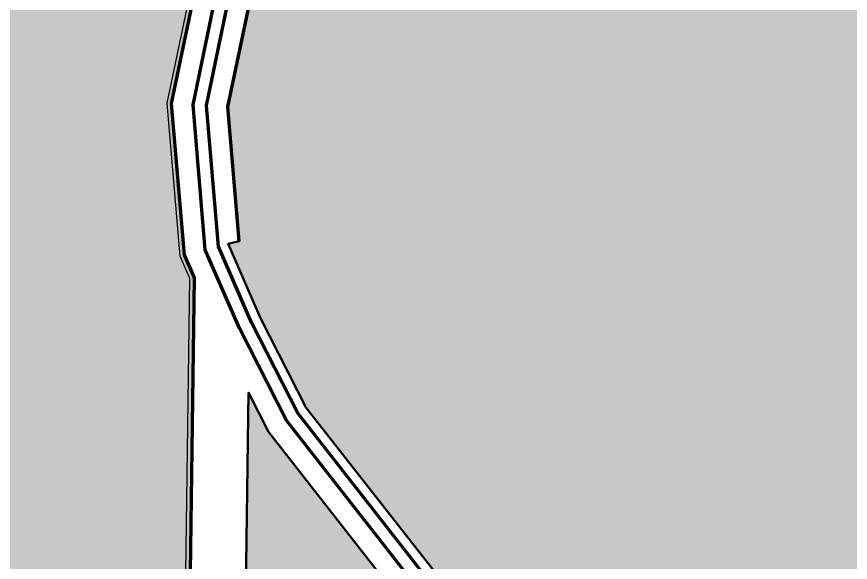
# Model space of a CAD drawing. Header units: metres. Extents: x 222800 to 230200, y 1548340 to 1564214.
# Drawn here: x 226337.7 to 226711.5, y 1559285.8 to 1559530.4 of the extents above; entities that cross this region are included whole.
import ezdxf

# ---------------------------------------------------------------- set-up
doc = ezdxf.new("R2010")
doc.units = ezdxf.units.M
doc.header["$PDMODE"] = 1
doc.header["$PDSIZE"] = -15
for name, color, linetype in [('G_B.T. ROAD', 1, 'Continuous'), ('plot hatching', 7, 'Continuous'), ('road', 10, 'Continuous')]:
    doc.layers.add(name, color=color, linetype=linetype)
doc.layers.add('STREAM', color=141, linetype='Continuous', lineweight=0)

msp = doc.modelspace()

# ---------------------------------------------------------------- hatches: boundary and pattern name
at = {"layer": 'plot hatching', "true_color": 0xffffdb}
h = msp.add_hatch(color=7, dxfattribs=at)
h.dxf.hatch_style = 1
h.paths.add_polyline_path([(226407.16685, 1559491.53752), (226418.94635, 1559547.96487), (226425.42772, 1559559.52984), (226459.17472, 1559628.05282), (226462.2877, 1559659.8541), (226495.60708, 1559698.4589), (226500.91458, 1559760.63715), (226514.93888, 1559841.78261), (226513.12883, 1559856.25368), (226419.94389, 1559896.81446), (226411.30804, 1559908.14179), (226407.54968, 1559998.68684), (226374.85044, 1560166.82898), (226364.38186, 1560209.25635), (226350.32043, 1560264.53824), (226343.02159, 1560301.547), (226302.32882, 1560262.39167), (226235.03461, 1560202.14717), (226201.51045, 1560158.81693), (226179.98861, 1560132.63659), (226160.6172, 1560105.70598), (226147.13129, 1560077.07052), (226127.1788, 1560028.33537), (226085.47401, 1559992.03988), (226023.72673, 1559974.55831), (225991.88442, 1559959.16265), (225932.31214, 1559951.28416), (225916.51813, 1559937.02963), (225899.63605, 1559897.92412), (225889.90249, 1559860.73743), (225894.82844, 1559838.02151), (225899.14589, 1559817.48773), (225917.84027, 1559782.88385), (225938.85657, 1559719.2939), (225935.34723, 1559646.89915), (225917.17578, 1559587.6901), (225879.83456, 1559538.95562), (225851.1281, 1559510.63932), (225810.0911, 1559488.15253), (225764.11338, 1559463.97241), (225709.28853, 1559439.43438), (225676.07305, 1559417.25096), (225653.31942, 1559409.92158), (225652.57227, 1559404.83859), (225644.40618, 1559342.41464), (225632.58743, 1559252.06876), (225606.52283, 1559201.25787), (225575.87754, 1559141.51728), (225555.82431, 1559102.42506), (225572.65792, 1559101.74547), (225602.59807, 1559089.331), (225619.21669, 1559072.51051), (225630.86262, 1559069.60126), (225643.88824, 1559056.01979), (225652.94953, 1559037.91118), (225661.76132, 1559024.8951), (225680.54055, 1559010.12061), (225729.17889, 1558974.29949), (225732.36682, 1558972.44686), (225735.51938, 1558969.82853), (225768.81091, 1558949.87003), (225792.60392, 1558941.87552), (225849.94726, 1558939.97805), (225916.90495, 1558953.65313), (225983.11086, 1558969.26786), (226034.90824, 1558979.15585), (226097.51378, 1559001.39245), (226116.99779, 1559004.94407), (226163.77509, 1559007.84956), (226212.60012, 1559016.55958), (226212.60012, 1559221.67596), (226415.39478, 1559269.29715), (226417.3489, 1559413.40599), (226412.90414, 1559423.61577)])
at = {"layer": 'STREAM', "true_color": 0xffffdb}
h = msp.add_hatch(color=7, dxfattribs=at)
h.dxf.hatch_style = 1
h.paths.add_polyline_path([(226784.59561, 1559504.96968), (226787.80314, 1559561.93857), (226778.37397, 1559612.53934), (226764.3701, 1559641.44173), (226691.0115, 1559676.78896), (226648.75411, 1559713.60947), (226621.77895, 1559709.76663), (226591.8318, 1559735.57224), (226590.72118, 1559764.04187), (226602.11446, 1559798.85381), (226616.22364, 1559841.96416), (226635.39723, 1559877.96341), (226626.34663, 1559908.32537), (226611.71857, 1559957.39798), (226638.09725, 1560020.45704), (226689.31479, 1560064.99687), (226715.91682, 1560120.58716), (226740.9933, 1560155.27749), (226735.0762, 1560179.34528), (226726.88315, 1560226.32616), (226751.04838, 1560261.17395), (226759.68482, 1560277.6141), (226770.17178, 1560274.53158), (226790.73465, 1560274.53158), (226798.13735, 1560281.31318), (226798.13735, 1560293.8488), (226782.07787, 1560319.59893), (226792.34343, 1560338.76307), (226787.00085, 1560353.38262), (226784.64481, 1560399.79258), (226744.63125, 1560400.22343), (226707.20484, 1560410.98414), (226643.71434, 1560422.709), (226586.43489, 1560439.26158), (226554.68974, 1560474.43592), (226542.61182, 1560492.53466), (226541.13434, 1560491.17411), (226503.04773, 1560459.15775), (226475.10913, 1560448.35168), (226455.59002, 1560443.06194), (226439.89947, 1560438.80976), (226445.87701, 1560413.32684), (226428.59396, 1560382.91848), (226383.10383, 1560344.76168), (226380.88708, 1560337.98188), (226364.43884, 1560322.15507), (226374.71648, 1560270.04232), (226388.63245, 1560215.33226), (226399.27175, 1560172.213), (226432.44995, 1560001.60799), (226435.95732, 1559917.10987), (226536.16755, 1559873.49118), (226540.2075, 1559841.19243), (226525.73252, 1559757.43931), (226519.82731, 1559688.25874), (226486.39602, 1559649.52427), (226483.61254, 1559621.08906), (226447.56151, 1559547.88778), (226442.63358, 1559539.09466), (226432.38548, 1559490.00321), (226437.46901, 1559429.8211), (226432.55604, 1559428.58004), (226447.06264, 1559395.25781), (226467.565, 1559355.12293), (226526.66962, 1559279.55259), (226609.77022, 1559221.41541), (226718.52095, 1559146.49933), (226725.02664, 1559142.10213), (226731.29322, 1559180.19144), (226737.3486, 1559216.99709), (226751.05068, 1559271.45981), (226767.58938, 1559346.13065), (226765.75338, 1559376.21425), (226776.31421, 1559445.74518)])
h = msp.add_hatch(color=7, dxfattribs=at)
h.dxf.hatch_style = 1
h.paths.add_polyline_path([(226598.36465, 1559204.98622), (226512.7565, 1559264.87769), (226450.62798, 1559344.31434), (226441.65257, 1559361.88437), (226437.6162, 1559064.21697), (226476.45259, 1559063.85765), (226500.23764, 1559073.20356), (226521.35042, 1559081.74856), (226561.97232, 1559089.49236), (226613.89489, 1559094.87629), (226634.9489, 1559090.53545), (226657.50679, 1559094.04145), (226668.53504, 1559105.89546), (226704.91883, 1559131.58329)])

# ---------------------------------------------------------------- linework, layer by layer
at = {"color": 1, "lineweight": 50}
msp.add_lwpolyline([(226598.36465, 1559204.98622), (226512.7565, 1559264.87769), (226450.62798, 1559344.31434), (226441.65257, 1559361.88437), (226437.6162, 1559064.21697), (226476.45259, 1559063.85765), (226500.23764, 1559073.20356), (226521.35042, 1559081.74856), (226561.97232, 1559089.49236), (226613.89489, 1559094.87629), (226634.9489, 1559090.53545), (226657.50679, 1559094.04145), (226668.53504, 1559105.89546), (226704.91883, 1559131.58329)], close=True, dxfattribs=at)
at = {"layer": 'G_B.T. ROAD', "color": 253, "lineweight": 70}
for points in [[(226437.46901, 1559429.8211), (226432.38548, 1559490.00321), (226442.63358, 1559539.09466), (226447.56151, 1559547.88778), (226483.61254, 1559621.08906), (226486.39602, 1559649.52427), (226519.82731, 1559688.25874), (226525.73252, 1559757.43931), (226540.2075, 1559841.19243), (226536.16755, 1559873.49118), (226435.95732, 1559917.10987), (226432.44995, 1560001.60799), (226399.27175, 1560172.213), (226388.63245, 1560215.33226), (226374.71648, 1560270.04232), (226364.43884, 1560322.15507)], [(226417.3489, 1559413.40599), (226412.90414, 1559423.61577), (226407.16685, 1559491.53752), (226418.94635, 1559547.96487), (226425.42772, 1559559.52984), (226459.17472, 1559628.05282), (226462.2877, 1559659.8541), (226495.60708, 1559698.4589), (226500.91458, 1559760.63715), (226514.93888, 1559841.78261), (226513.12883, 1559856.25368), (226419.94389, 1559896.81446), (226411.30804, 1559908.14179), (226407.54968, 1559998.68684), (226374.85044, 1560166.82898), (226364.38186, 1560209.25635), (226350.32043, 1560264.53824), (226343.02159, 1560301.547)], [(227011.93299, 1558932.56242), (226892.87926, 1559015.45164), (226779.76983, 1559092.42771), (226712.60258, 1559137.82609), (226603.7823, 1559212.79008), (226519.36523, 1559271.84827), (226458.67306, 1559349.44842), (226437.56467, 1559390.76965), (226422.23879, 1559425.9738), (226416.74993, 1559490.95448), (226427.9475, 1559544.59419)], [(227011.93299, 1558932.56242), (226892.87926, 1559015.45164), (226779.76983, 1559092.42771), (226712.60258, 1559137.82609), (226603.7823, 1559212.79008), (226519.36523, 1559271.84827), (226458.67306, 1559349.44842), (226437.56467, 1559390.76965), (226422.23879, 1559425.9738), (226416.74993, 1559490.95448), (226427.9475, 1559544.59419)], [(227015.51823, 1558937.37726), (226896.28136, 1559020.39398), (226783.13764, 1559097.39338), (226715.9845, 1559142.78223), (226607.20397, 1559217.71884), (226523.53917, 1559276.25074), (226463.75417, 1559352.691), (226442.99208, 1559393.33431), (226428.13436, 1559427.46308), (226422.80241, 1559490.58625), (226433.63243, 1559542.46534)], [(226411.67991, 1558995.33912), (226417.3489, 1559413.40599)]]:
    msp.add_lwpolyline(points, dxfattribs=at)
at = {"layer": 'G_B.T. ROAD', "color": 1, "lineweight": 50}
for points in [[(226442.63358, 1559539.09466), (226432.38548, 1559490.00321), (226437.46901, 1559429.8211), (226432.55604, 1559428.58004), (226447.06264, 1559395.25781), (226467.565, 1559355.12293), (226526.66962, 1559279.55259), (226609.77022, 1559221.41541), (226718.52095, 1559146.49933), (226725.02664, 1559142.10213), (226731.29322, 1559180.19144), (226737.3486, 1559216.99709), (226751.05068, 1559271.45981), (226767.58938, 1559346.13065), (226765.75338, 1559376.21425), (226776.31421, 1559445.74518), (226784.59561, 1559504.96968), (226787.80314, 1559561.93857)], [(225680.54055, 1559010.12061), (225729.17889, 1558974.29949), (225732.36682, 1558972.44686), (225735.51938, 1558969.82853), (225768.81091, 1558949.87003), (225792.60392, 1558941.87552), (225849.94726, 1558939.97805), (225916.90495, 1558953.65313), (225983.11086, 1558969.26786), (226034.90824, 1558979.15585), (226097.51378, 1559001.39245), (226116.99779, 1559004.94407), (226163.77509, 1559007.84956), (226212.60012, 1559016.55958), (226212.60012, 1559221.67596), (226415.39478, 1559269.29715), (226417.3489, 1559413.40599), (226412.90414, 1559423.61577), (226407.16685, 1559491.53752), (226418.94635, 1559547.96487)]]:
    msp.add_lwpolyline(points, dxfattribs=at)
at = {"layer": 'G_B.T. ROAD', "lineweight": 30}
msp.add_lwpolyline([(226437.6162, 1559064.21697), (226441.65257, 1559361.88437)], dxfattribs=at)
at = {"layer": 'plot hatching', "color": 3}
msp.add_point((226354, 1559472), dxfattribs=at)
at = {"layer": 'road', "color": 4, "lineweight": 30}
msp.add_lwpolyline([(226444.88416, 1558663.92548), (226409.67848, 1558995.24668), (226415.34324, 1559413.00251), (226410.93895, 1559423.11934), (226405.14936, 1559491.66026), (226417.05137, 1559548.67448)], dxfattribs=at)

doc.saveas('drawing.dxf')
